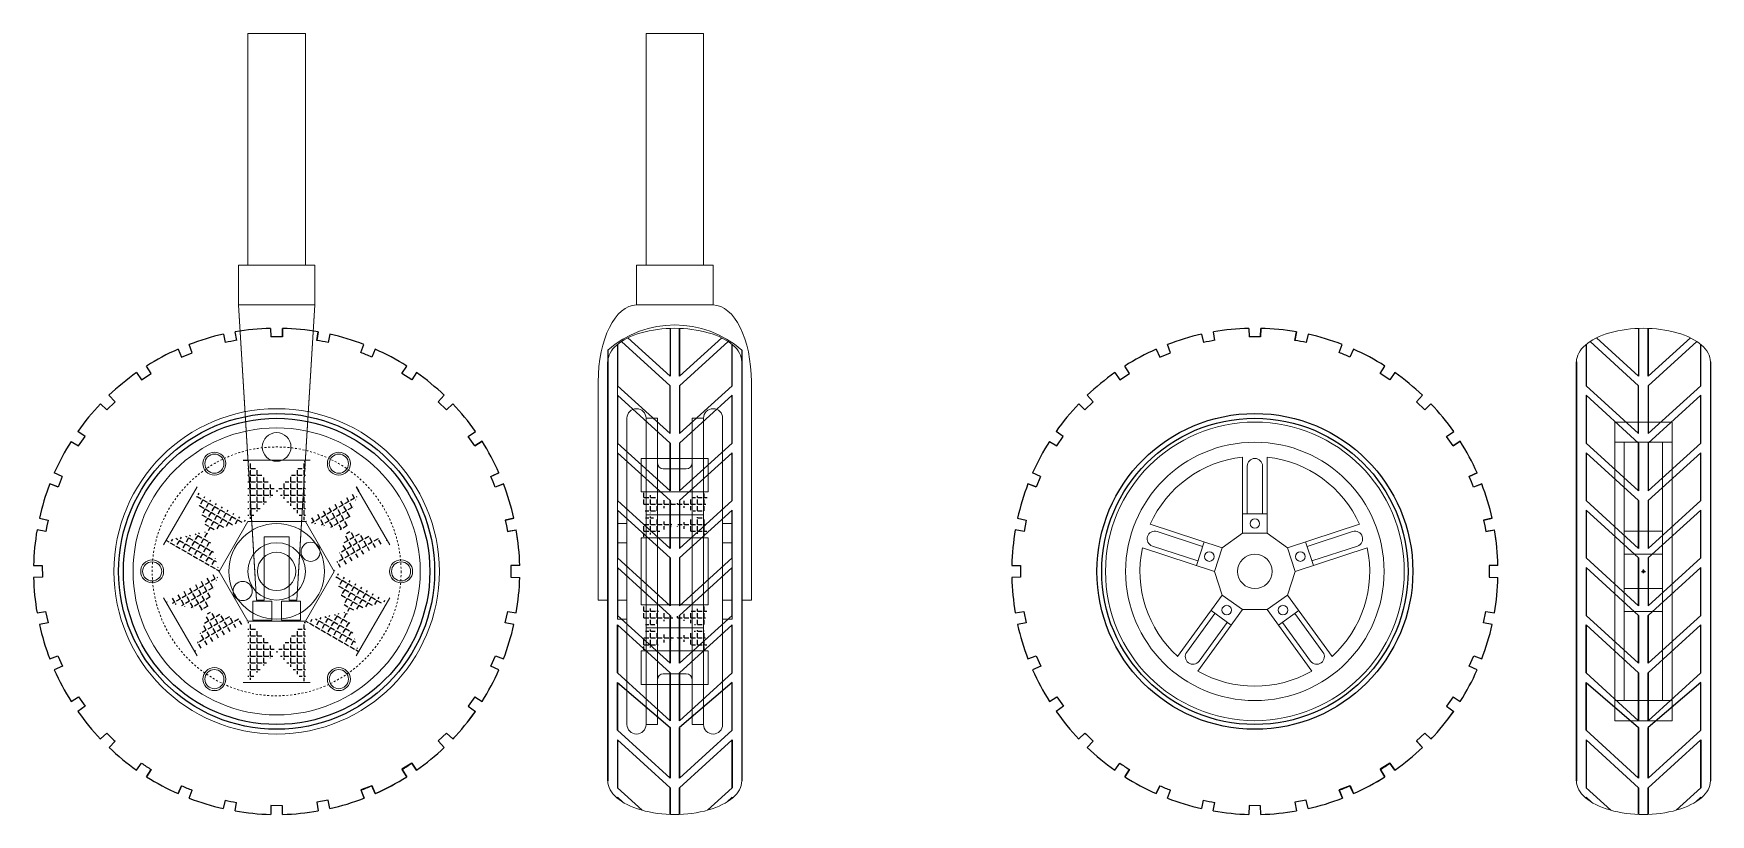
# Model space of a CAD drawing. Header units: millimetres. Extents: x 203 to 1079, y 539 to 947.
import ezdxf

# ---------------------------------------------------------------- set-up
doc = ezdxf.new("R2010")
doc.units = ezdxf.units.MM
doc.header["$PDMODE"] = 34
doc.header["$PDSIZE"] = 1
doc.linetypes.add('JIS_02_1.0', pattern=[2, 1, -1])
doc.layers.add('01_Contornos', color=7, linetype='Continuous', lineweight=20)
doc.layers.add('auxiliar', color=254, linetype='Continuous')
pattern_1 = [(0, (476.4316, 575.0365), (0, 3.4925), [2.54, -0.9525]), (90, (476.4316, 575.0365), (-3.4925, 2e-16), [2.54, -0.9525])]

msp = doc.modelspace()

# ---------------------------------------------------------------- hatches: boundary and pattern name
at = {"layer": 'auxiliar'}
h = msp.add_hatch(dxfattribs=at)
h.set_pattern_fill('ANGLE', color=256, scale=0.5)
h.set_pattern_definition([(0, (270.981, 436.655), (0, 3.4925), [2.54, -0.9525]), (90, (270.981, 436.655), (-3.4925, 2e-16), [2.54, -0.9525])])
edge = h.paths.add_edge_path()
edge.add_line((314.99, 723.81), (314.99, 691.7))
edge.add_line((344.99, 723.81), (344.99, 691.7))
h = msp.add_hatch(dxfattribs=at)
h.set_pattern_fill('ANGLE', color=256, scale=0.5, angle=240)
h.set_pattern_definition([(240, (198.1694, 478.6927), (3.024594, -1.74625), [2.54, -0.9525]), (330, (198.1694, 478.6927), (1.74625, 3.024594), [2.54, -0.9525])])
edge = h.paths.add_edge_path()
edge.add_line((287.18, 707.76), (314.99, 691.7))
edge.add_line((272.18, 681.78), (299.99, 665.72))
h = msp.add_hatch(dxfattribs=at)
h.set_pattern_fill('ANGLE', color=256, scale=0.5, angle=120)
h.set_pattern_definition([(120, (270.981, 436.655), (-3.024594, -1.74625), [2.54, -0.9525]), (210, (270.981, 436.655), (1.74625, -3.024594), [2.54, -0.9525])])
edge = h.paths.add_edge_path()
edge.add_line((372.8, 707.76), (344.99, 691.7))
edge.add_line((387.8, 681.78), (359.99, 665.72))
h = msp.add_hatch(dxfattribs=at)
h.set_pattern_fill('ANGLE', color=256, scale=0.5)
h.set_pattern_definition(pattern_1)
edge = h.paths.add_edge_path()
edge.add_line((520.44, 707.28), (522.94, 695.25))
edge.add_line((555.44, 707.28), (552.94, 695.25))
h = msp.add_hatch(dxfattribs=at)
h.set_pattern_fill('ANGLE', color=256, scale=0.5)
h.set_pattern_definition(pattern_1)
edge = h.paths.add_edge_path()
edge.add_line((522.94, 695.25), (520.44, 683.22))
edge.add_line((552.94, 695.25), (555.44, 683.22))
h = msp.add_hatch(dxfattribs=at)
h.set_pattern_fill('ANGLE', color=256, scale=0.5, angle=120)
h.set_pattern_definition([(120, (198.1694, 394.6172), (-3.024594, -1.74625), [2.54, -0.9525]), (210, (198.1694, 394.6172), (1.74625, -3.024594), [2.54, -0.9525])])
edge = h.paths.add_edge_path()
edge.add_line((299.99, 665.72), (272.18, 649.66))
edge.add_line((314.99, 639.74), (287.18, 623.68))
h = msp.add_hatch(dxfattribs=at)
h.set_pattern_fill('ANGLE', color=256, scale=0.5, angle=240)
h.set_pattern_definition([(240, (270.981, 436.655), (3.024594, -1.74625), [2.54, -0.9525]), (330, (270.981, 436.655), (1.74625, 3.024594), [2.54, -0.9525])])
edge = h.paths.add_edge_path()
edge.add_line((359.99, 665.72), (387.8, 649.66))
edge.add_line((344.99, 639.74), (372.8, 623.68))
h = msp.add_hatch(dxfattribs=at)
h.set_pattern_fill('ANGLE', color=256, scale=0.5)
h.set_pattern_definition(pattern_1)
edge = h.paths.add_edge_path()
edge.add_line((520.44, 648.22), (522.94, 636.19))
edge.add_line((555.44, 648.22), (552.94, 636.19))
h = msp.add_hatch(dxfattribs=at)
h.set_pattern_fill('ANGLE', color=256, scale=0.5)
h.set_pattern_definition([(0, (270.981, 352.5794), (0, 3.4925), [2.54, -0.9525]), (90, (270.981, 352.5794), (-3.4925, 2e-16), [2.54, -0.9525])])
edge = h.paths.add_edge_path()
edge.add_line((314.99, 639.74), (314.99, 607.63))
edge.add_line((344.99, 639.74), (344.99, 607.63))
h = msp.add_hatch(dxfattribs=at)
h.set_pattern_fill('ANGLE', color=256, scale=0.5)
h.set_pattern_definition(pattern_1)
edge = h.paths.add_edge_path()
edge.add_line((522.94, 636.19), (520.44, 624.16))
edge.add_line((552.94, 636.19), (555.44, 624.16))

# ---------------------------------------------------------------- linework, layer by layer
for p, q in [((302.16, 789.63), (303.15, 785.24)), ((309.14, 786.43), (308.37, 790.87)), ((326.87, 792.68), (326.98, 788.18)), ((333, 788.18), (333.11, 792.68)), ((333, 788.18), (333.11, 792.68)), ((333.11, 792.68), (333, 788.18)), ((350.93, 786.42), (351.7, 790.85)), ((351.7, 790.85), (350.93, 786.42)), ((350.93, 786.42), (351.7, 790.85)), ((357.82, 789.63), (356.83, 785.24)), ((535.44, 792.68), (535.44, 767.72)), ((540.44, 767.72), (540.44, 792.68)), ((540.44, 792.68), (540.44, 767.72)), ((813.07, 789.63), (814.06, 785.24)), ((820.04, 786.43), (819.27, 790.87)), ((837.78, 792.68), (837.89, 788.18)), ((843.9, 788.18), (844.01, 792.68)), ((843.9, 788.18), (844.01, 792.68)), ((844.01, 792.68), (843.9, 788.18)), ((861.84, 786.42), (862.61, 790.85)), ((862.61, 790.85), (861.84, 786.42)), ((861.84, 786.42), (862.61, 790.85)), ((868.72, 789.63), (867.74, 785.24)), ((1041.35, 792.68), (1041.35, 767.72)), ((1046.35, 767.72), (1046.35, 792.68)), ((1046.35, 792.68), (1046.35, 767.72)), ((278.52, 781.82), (280.35, 777.71)), ((280.35, 777.71), (285.96, 779.87)), ((285.96, 779.87), (284.28, 784.21)), ((373.99, 780.04), (375.61, 784.24)), ((381.46, 781.83), (379.63, 777.71)), ((502.94, 781.33), (502.94, 556.22)), ((507.94, 784.23), (507.94, 762.72)), ((507.94, 784.23), (507.94, 762.72)), ((535.44, 762.72), (510.06, 785.8)), ((535.44, 767.72), (513.44, 787.72)), ((540.44, 767.72), (562.44, 787.72)), ((565.83, 785.8), (540.44, 762.72)), ((567.94, 762.72), (567.94, 784.23)), ((572.94, 781.33), (572.94, 556.22)), ((789.43, 781.82), (791.25, 777.71)), ((791.25, 777.71), (796.86, 779.87)), ((796.86, 779.87), (795.19, 784.21)), ((884.9, 780.04), (886.52, 784.24)), ((892.36, 781.83), (890.54, 777.71)), ((1013.85, 784.23), (1013.85, 762.72)), ((1013.85, 784.23), (1013.85, 762.72)), ((1041.35, 762.72), (1015.96, 785.8)), ((1041.35, 767.72), (1019.35, 787.72)), ((1046.35, 767.72), (1068.35, 787.72)), ((1071.73, 785.8), (1046.35, 762.72)), ((1073.85, 762.72), (1073.85, 784.23)), ((264.53, 769.09), (262.05, 773.02)), ((395.45, 769.09), (397.93, 773.02)), ((502.94, 556.22), (502.94, 775.22)), ((775.44, 769.09), (772.95, 773.02)), ((906.35, 769.09), (908.84, 773.02)), ((1008.85, 556.22), (1008.85, 775.22)), ((1008.85, 775.22), (1008.85, 556.22)), ((1078.85, 775.22), (1078.85, 556.22)), ((256.86, 769.55), (259.45, 765.87)), ((259.45, 765.87), (264.53, 769.09)), ((400.53, 765.87), (395.45, 769.09)), ((403.12, 769.55), (400.53, 765.87)), ((507.94, 762.72), (535.44, 737.72)), ((535.44, 737.72), (535.44, 762.72)), ((540.44, 762.72), (540.44, 737.72)), ((540.44, 762.72), (540.44, 737.72)), ((540.44, 737.72), (567.94, 762.72)), ((767.77, 769.55), (770.36, 765.87)), ((770.36, 765.87), (775.44, 769.09)), ((911.43, 765.87), (906.35, 769.09)), ((914.02, 769.55), (911.43, 765.87)), ((1013.85, 762.72), (1041.35, 737.72)), ((1041.35, 737.72), (1041.35, 762.72)), ((1046.35, 762.72), (1046.35, 737.72)), ((1046.35, 762.72), (1046.35, 737.72)), ((1046.35, 737.72), (1073.85, 762.72)), ((238.01, 753.29), (241.27, 750.19)), ((241.27, 750.19), (245.62, 754.33)), ((245.62, 754.33), (242.42, 757.7)), ((414.36, 754.33), (417.56, 757.7)), ((418.71, 750.19), (414.36, 754.33)), ((421.97, 753.29), (418.71, 750.19)), ((507.94, 757.72), (507.94, 732.72)), ((535.44, 732.72), (507.94, 757.72)), ((507.94, 757.72), (507.94, 732.72)), ((567.94, 757.72), (540.44, 732.72)), ((567.94, 732.72), (567.94, 757.72)), ((748.92, 753.29), (752.18, 750.19)), ((752.18, 750.19), (756.53, 754.33)), ((756.53, 754.33), (753.32, 757.7)), ((925.26, 754.33), (928.47, 757.7)), ((929.62, 750.19), (925.26, 754.33)), ((932.88, 753.29), (929.62, 750.19)), ((1013.85, 757.72), (1013.85, 732.72)), ((1041.35, 732.72), (1013.85, 757.72)), ((1013.85, 757.72), (1013.85, 732.72)), ((1073.85, 757.72), (1046.35, 732.72)), ((1073.85, 732.72), (1073.85, 757.72)), ((229.96, 736.17), (226.16, 738.85)), ((226.5, 731.26), (229.96, 736.17)), ((430.02, 736.17), (433.82, 738.85)), ((433.49, 731.26), (430.02, 736.17)), ((740.86, 736.17), (737.06, 738.85)), ((737.4, 731.26), (740.86, 736.17)), ((940.93, 736.17), (944.73, 738.85)), ((944.39, 731.26), (940.93, 736.17)), ((222.69, 733.66), (226.5, 731.26)), ((437.29, 733.67), (433.49, 731.26)), ((433.51, 731.27), (437.29, 733.67)), ((507.94, 732.72), (535.44, 707.72)), ((507.94, 727.72), (507.94, 702.72)), ((535.44, 702.72), (507.94, 727.72)), ((507.94, 727.72), (507.94, 702.72)), ((535.44, 732.72), (535.44, 707.72)), ((535.44, 707.72), (535.44, 732.72)), ((540.44, 732.72), (540.44, 707.72)), ((540.44, 732.72), (540.44, 707.72)), ((540.44, 707.72), (567.94, 732.72)), ((567.94, 727.72), (540.44, 702.72)), ((567.94, 702.72), (567.94, 727.72)), ((733.6, 733.66), (737.4, 731.26)), ((948.19, 733.67), (944.39, 731.26)), ((944.41, 731.27), (948.19, 733.67)), ((1013.85, 732.72), (1041.35, 707.72)), ((1013.85, 727.72), (1013.85, 702.72)), ((1041.35, 702.72), (1013.85, 727.72)), ((1013.85, 727.72), (1013.85, 702.72)), ((1041.35, 732.72), (1041.35, 707.72)), ((1041.35, 707.72), (1041.35, 732.72)), ((1046.35, 732.72), (1046.35, 707.72)), ((1046.35, 732.72), (1046.35, 707.72)), ((1046.35, 707.72), (1073.85, 732.72)), ((1073.85, 727.72), (1046.35, 702.72)), ((1073.85, 702.72), (1073.85, 727.72)), ((215.84, 709.75), (211.5, 711.42)), ((215.7, 709.81), (211.5, 711.42)), ((218, 715.36), (213.89, 717.18)), ((218, 715.36), (215.84, 709.75)), ((441.85, 715.3), (446.1, 717.19)), ((443.06, 712.56), (441.85, 715.3)), ((446.1, 717.19), (441.98, 715.36)), ((444.14, 709.76), (443.06, 712.56)), ((448.48, 711.43), (444.14, 709.76)), ((444.28, 709.81), (448.48, 711.43)), ((726.74, 709.75), (722.41, 711.42)), ((726.61, 709.81), (722.41, 711.42)), ((728.91, 715.36), (724.79, 717.18)), ((728.91, 715.36), (726.74, 709.75)), ((952.75, 715.3), (957, 717.19)), ((953.97, 712.56), (952.75, 715.3)), ((957, 717.19), (952.89, 715.36)), ((955.05, 709.76), (953.97, 712.56)), ((959.39, 711.43), (955.05, 709.76)), ((955.19, 709.81), (959.39, 711.43)), ((507.94, 702.72), (535.44, 677.72)), ((535.44, 702.72), (535.44, 677.72)), ((535.44, 677.72), (535.44, 702.72)), ((540.44, 702.72), (540.44, 677.72)), ((540.44, 702.72), (540.44, 677.72)), ((540.44, 677.72), (567.94, 702.72)), ((1013.85, 702.72), (1041.35, 677.72)), ((1041.35, 702.72), (1041.35, 677.72)), ((1041.35, 677.72), (1041.35, 702.72)), ((1046.35, 702.72), (1046.35, 677.72)), ((1046.35, 702.72), (1046.35, 677.72)), ((1046.35, 677.72), (1073.85, 702.72)), ((206.08, 693.54), (210.47, 692.56)), ((206.08, 693.54), (210.61, 692.53)), ((210.61, 692.53), (209.95, 689.59)), ((453.91, 693.55), (449.37, 692.53)), ((449.37, 692.53), (450.03, 689.6)), ((449.51, 692.56), (453.91, 693.55)), ((507.94, 697.72), (507.94, 672.72)), ((535.44, 672.72), (507.94, 697.72)), ((507.94, 697.72), (507.94, 672.72)), ((567.94, 697.72), (540.44, 672.72)), ((567.94, 672.72), (567.94, 697.72)), ((716.98, 693.54), (721.37, 692.56)), ((716.98, 693.54), (721.52, 692.53)), ((721.52, 692.53), (720.86, 689.59)), ((964.81, 693.55), (960.28, 692.53)), ((960.28, 692.53), (960.94, 689.6)), ((960.42, 692.56), (964.81, 693.55)), ((1013.85, 697.72), (1013.85, 672.72)), ((1041.35, 672.72), (1013.85, 697.72)), ((1013.85, 697.72), (1013.85, 672.72)), ((1073.85, 697.72), (1046.35, 672.72)), ((1073.85, 672.72), (1073.85, 697.72)), ((209.44, 686.64), (204.86, 687.43)), ((209.95, 689.59), (209.44, 686.64)), ((450.03, 689.6), (450.54, 686.64)), ((450.54, 686.64), (455.12, 687.43)), ((450.69, 686.66), (455.12, 687.43)), ((720.35, 686.64), (715.77, 687.43)), ((720.86, 689.59), (720.35, 686.64)), ((960.94, 689.6), (961.45, 686.64)), ((961.45, 686.64), (966.03, 687.43)), ((961.59, 686.66), (966.03, 687.43)), ((203.03, 668.83), (207.53, 668.72)), ((207.53, 668.72), (207.68, 662.72)), ((456.95, 668.84), (452.31, 668.72)), ((452.31, 668.72), (452.38, 665.72)), ((452.38, 665.72), (452.31, 662.72)), ((456.95, 668.84), (452.45, 668.73)), ((507.94, 672.72), (535.44, 647.72)), ((507.94, 667.72), (507.94, 642.72)), ((535.44, 642.72), (507.94, 667.72)), ((507.94, 667.72), (507.94, 642.72)), ((535.44, 672.72), (535.44, 647.72)), ((535.44, 647.72), (535.44, 672.72)), ((540.44, 672.72), (540.44, 647.72)), ((540.44, 672.72), (540.44, 647.72)), ((540.44, 647.72), (567.94, 672.72)), ((567.94, 667.72), (540.44, 642.72)), ((567.94, 642.72), (567.94, 667.72)), ((713.94, 668.83), (718.43, 668.72)), ((718.43, 668.72), (718.58, 662.72)), ((967.86, 668.84), (963.21, 668.72)), ((963.21, 668.72), (963.29, 665.72)), ((963.29, 665.72), (963.21, 662.72)), ((967.86, 668.84), (963.36, 668.73)), ((1013.85, 672.72), (1041.35, 647.72)), ((1013.85, 667.72), (1013.85, 642.72)), ((1041.35, 642.72), (1013.85, 667.72)), ((1013.85, 667.72), (1013.85, 642.72)), ((1041.35, 672.72), (1041.35, 647.72)), ((1041.35, 647.72), (1041.35, 672.72)), ((1046.35, 672.72), (1046.35, 647.72)), ((1046.35, 672.72), (1046.35, 647.72)), ((1046.35, 647.72), (1073.85, 672.72)), ((1073.85, 667.72), (1046.35, 642.72)), ((1073.85, 642.72), (1073.85, 667.72)), ((207.68, 662.72), (203.03, 662.6)), ((452.31, 662.72), (456.95, 662.6)), ((718.58, 662.72), (713.94, 662.6)), ((963.21, 662.72), (967.86, 662.6)), ((204.86, 644.01), (209.3, 644.78)), ((209.3, 644.78), (210.61, 638.91)), ((449.37, 638.91), (450.69, 644.78)), ((450.69, 644.78), (455.12, 644.01)), ((507.94, 642.72), (535.44, 617.72)), ((535.44, 617.72), (535.44, 642.72)), ((535.44, 642.72), (535.44, 617.72)), ((535.44, 617.72), (535.44, 642.72)), ((540.44, 642.72), (540.44, 617.72)), ((540.44, 617.72), (567.94, 642.72)), ((540.44, 642.72), (540.44, 617.72)), ((540.44, 617.72), (540.44, 642.72)), ((715.77, 644.01), (720.2, 644.78)), ((720.2, 644.78), (721.52, 638.91)), ((960.28, 638.91), (961.59, 644.78)), ((961.59, 644.78), (966.03, 644.01)), ((1013.85, 642.72), (1041.35, 617.72)), ((1041.35, 617.72), (1041.35, 642.72)), ((1041.35, 642.72), (1041.35, 617.72)), ((1041.35, 617.72), (1041.35, 642.72)), ((1046.35, 642.72), (1046.35, 617.72)), ((1046.35, 617.72), (1073.85, 642.72)), ((1046.35, 642.72), (1046.35, 617.72)), ((1046.35, 617.72), (1046.35, 642.72)), ((210.61, 638.91), (206.08, 637.89)), ((453.91, 637.9), (449.37, 638.91)), ((507.94, 612.72), (507.94, 637.72)), ((507.94, 637.72), (507.94, 612.72)), ((535.44, 612.72), (507.94, 637.72)), ((507.94, 637.72), (507.94, 637.72)), ((567.94, 637.72), (540.44, 612.72)), ((567.94, 612.72), (567.94, 637.72)), ((567.94, 637.72), (567.94, 637.72)), ((721.52, 638.91), (716.98, 637.89)), ((964.81, 637.9), (960.28, 638.91)), ((1013.85, 612.72), (1013.85, 637.72)), ((1013.85, 637.72), (1013.85, 612.72)), ((1041.35, 612.72), (1013.85, 637.72)), ((1013.85, 637.72), (1013.85, 637.72)), ((1073.85, 637.72), (1046.35, 612.72)), ((1073.85, 612.72), (1073.85, 637.72)), ((1073.85, 637.72), (1073.85, 637.72)), ((211.5, 620.01), (215.7, 621.63)), ((218.14, 616.14), (213.89, 614.25)), ((215.7, 621.63), (218.14, 616.14)), ((441.85, 616.14), (444.28, 621.63)), ((446.1, 614.26), (441.85, 616.14)), ((444.28, 621.63), (448.48, 620.01)), ((722.41, 620.01), (726.61, 621.63)), ((729.04, 616.14), (724.79, 614.25)), ((726.61, 621.63), (729.04, 616.14)), ((952.75, 616.14), (955.19, 621.63)), ((957, 614.26), (952.75, 616.14)), ((955.19, 621.63), (959.39, 620.01)), ((507.94, 612.72), (535.44, 587.72)), ((507.94, 582.72), (507.94, 607.72)), ((507.94, 607.72), (507.94, 582.72)), ((507.94, 607.72), (535.44, 584.11)), ((535.44, 587.72), (535.44, 612.72)), ((535.44, 612.72), (535.44, 587.72)), ((540.44, 587.72), (540.44, 612.72)), ((540.44, 612.72), (540.44, 587.72)), ((540.44, 587.72), (567.94, 612.72)), ((567.94, 607.72), (540.44, 584.11)), ((567.94, 582.72), (567.94, 607.72)), ((1013.85, 612.72), (1041.35, 587.72)), ((1013.85, 582.72), (1013.85, 607.72)), ((1013.85, 607.72), (1013.85, 582.72)), ((1013.85, 607.72), (1041.35, 584.11)), ((1041.35, 587.72), (1041.35, 612.72)), ((1041.35, 612.72), (1041.35, 587.72)), ((1046.35, 587.72), (1046.35, 612.72)), ((1046.35, 612.72), (1046.35, 587.72)), ((1046.35, 587.72), (1073.85, 612.72)), ((1073.85, 607.72), (1046.35, 584.11)), ((1073.85, 582.72), (1073.85, 607.72)), ((222.7, 597.77), (226.5, 600.18)), ((226.5, 600.18), (229.96, 595.27)), ((433.49, 600.18), (430.03, 595.27)), ((433.49, 600.18), (437.29, 597.78)), ((733.6, 597.77), (737.4, 600.18)), ((737.4, 600.18), (740.87, 595.27)), ((944.39, 600.18), (940.93, 595.27)), ((944.39, 600.18), (948.2, 597.78)), ((229.96, 595.27), (226.16, 592.59)), ((430.03, 595.27), (433.83, 592.59)), ((740.87, 595.27), (737.07, 592.59)), ((940.93, 595.27), (944.73, 592.59)), ((238.01, 578.15), (241.27, 581.25)), ((418.71, 581.25), (414.36, 577.11)), ((418.71, 581.25), (418.71, 581.25)), ((418.71, 581.25), (421.97, 578.15)), ((421.97, 578.15), (418.71, 581.25)), ((507.94, 582.72), (535.44, 557.72)), ((535.44, 582.72), (535.44, 584.11)), ((535.44, 584.11), (535.44, 557.72)), ((535.44, 557.72), (535.44, 584.11)), ((535.44, 584.11), (535.44, 580.5)), ((535.44, 557.72), (535.44, 582.72)), ((540.44, 584.11), (540.44, 557.72)), ((540.44, 584.11), (540.44, 557.72)), ((540.44, 582.72), (540.44, 584.11)), ((540.44, 584.11), (540.44, 580.5)), ((540.44, 557.72), (567.94, 582.72)), ((540.44, 557.72), (540.44, 582.72)), ((748.92, 578.15), (752.18, 581.25)), ((929.62, 581.25), (925.27, 577.11)), ((929.62, 581.25), (929.62, 581.25)), ((929.62, 581.25), (932.88, 578.15)), ((932.88, 578.15), (929.62, 581.25)), ((1013.85, 582.72), (1041.35, 557.72)), ((1041.35, 582.72), (1041.35, 584.11)), ((1041.35, 584.11), (1041.35, 557.72)), ((1041.35, 557.72), (1041.35, 584.11)), ((1041.35, 584.11), (1041.35, 580.5)), ((1041.35, 557.72), (1041.35, 582.72)), ((1046.35, 584.11), (1046.35, 557.72)), ((1046.35, 584.11), (1046.35, 557.72)), ((1046.35, 582.72), (1046.35, 584.11)), ((1046.35, 584.11), (1046.35, 580.5)), ((1046.35, 557.72), (1073.85, 582.72)), ((1046.35, 557.72), (1046.35, 582.72)), ((245.59, 576.94), (242.49, 573.68)), ((414.36, 577.11), (417.57, 573.74)), ((414.36, 577.11), (417.56, 573.74)), ((417.57, 573.74), (414.46, 577)), ((414.46, 577), (417.57, 573.74)), ((507.94, 577.72), (507.94, 552.72)), ((507.94, 577.72), (535.44, 552.72)), ((507.94, 577.72), (507.94, 552.72)), ((507.94, 577.72), (507.94, 552.72)), ((567.94, 577.72), (540.44, 552.72)), ((567.94, 552.72), (567.94, 577.72)), ((567.94, 577.72), (567.94, 552.72)), ((756.49, 576.94), (753.39, 573.68)), ((925.27, 577.11), (928.47, 573.74)), ((925.27, 577.11), (928.47, 573.74)), ((928.47, 573.74), (925.37, 577)), ((925.37, 577), (928.47, 573.74)), ((1013.85, 577.72), (1013.85, 552.72)), ((1013.85, 577.72), (1041.35, 552.72)), ((1013.85, 577.72), (1013.85, 552.72)), ((1013.85, 577.72), (1013.85, 552.72)), ((1073.85, 577.72), (1046.35, 552.72)), ((1073.85, 552.72), (1073.85, 577.72)), ((1073.85, 577.72), (1073.85, 552.72)), ((256.87, 561.89), (259.46, 565.56)), ((264.46, 562.22), (262.05, 558.42)), ((264.46, 562.22), (262.05, 558.42)), ((262.05, 558.42), (264.46, 562.22)), ((400.53, 565.57), (395.45, 562.35)), ((395.45, 562.35), (397.94, 558.42)), ((397.94, 558.42), (395.53, 562.23)), ((400.53, 565.57), (403.12, 561.89)), ((400.53, 565.57), (403.12, 561.89)), ((403.12, 561.89), (400.53, 565.57)), ((403.12, 561.89), (400.53, 565.57)), ((767.77, 561.89), (770.36, 565.56)), ((775.36, 562.22), (772.95, 558.42)), ((775.36, 562.22), (772.95, 558.42)), ((772.95, 558.42), (775.36, 562.22)), ((911.44, 565.57), (906.36, 562.35)), ((906.36, 562.35), (908.84, 558.42)), ((908.84, 558.42), (906.44, 562.23)), ((911.44, 565.57), (914.03, 561.89)), ((911.44, 565.57), (914.03, 561.89)), ((914.03, 561.89), (911.44, 565.57)), ((914.03, 561.89), (911.44, 565.57)), ((280.35, 553.73), (278.53, 549.61)), ((278.53, 549.61), (280.35, 553.73)), ((280.35, 553.73), (278.53, 549.61)), ((379.64, 553.73), (374.03, 551.57)), ((381.46, 549.62), (379.64, 553.73)), ((379.72, 553.77), (381.54, 549.65)), ((520.91, 540.93), (507.94, 552.72)), ((535.44, 552.72), (535.44, 538.76)), ((535.44, 552.72), (535.44, 538.76)), ((535.44, 552.72), (535.44, 538.76)), ((535.44, 538.76), (535.44, 552.72)), ((540.44, 552.72), (540.44, 538.76)), ((540.44, 552.72), (540.44, 538.76)), ((540.44, 552.72), (540.44, 538.76)), ((540.44, 538.76), (540.44, 552.72)), ((554.98, 540.93), (567.94, 552.72)), ((791.26, 553.73), (789.43, 549.61)), ((789.43, 549.61), (791.26, 553.73)), ((791.26, 553.73), (789.43, 549.61)), ((890.54, 553.73), (884.93, 551.57)), ((892.36, 549.62), (890.54, 553.73)), ((890.62, 553.77), (892.45, 549.65)), ((1026.81, 540.93), (1013.85, 552.72)), ((1041.35, 552.72), (1041.35, 538.76)), ((1041.35, 552.72), (1041.35, 538.76)), ((1041.35, 552.72), (1041.35, 538.76)), ((1041.35, 538.76), (1041.35, 552.72)), ((1046.35, 552.72), (1046.35, 538.76)), ((1046.35, 552.72), (1046.35, 538.76)), ((1046.35, 552.72), (1046.35, 538.76)), ((1046.35, 538.76), (1046.35, 552.72)), ((1060.88, 540.93), (1073.85, 552.72)), ((284.29, 547.23), (285.91, 551.43)), ((303.07, 546.22), (302.08, 541.83)), ((308.28, 540.59), (309.05, 545.02)), ((326.99, 543.4), (326.88, 538.76)), ((333, 543.26), (326.99, 543.4)), ((333.11, 538.76), (333, 543.26)), ((356.83, 546.2), (350.91, 545.17)), ((350.91, 545.17), (351.71, 540.59)), ((357.82, 541.81), (356.83, 546.2)), ((374.03, 551.57), (375.7, 547.23)), ((375.7, 547.23), (374.08, 551.43)), ((510.63, 545.28), (507.94, 547.72)), ((507.94, 547.72), (507.94, 547.21)), ((507.94, 547.21), (507.94, 547.72)), ((565.25, 545.28), (567.94, 547.72)), ((567.94, 547.72), (567.94, 547.21)), ((795.19, 547.23), (796.81, 551.43)), ((813.97, 546.22), (812.98, 541.83)), ((819.19, 540.59), (819.96, 545.02)), ((837.9, 543.4), (837.78, 538.76)), ((843.91, 543.26), (837.9, 543.4)), ((844.02, 538.76), (843.91, 543.26)), ((867.74, 546.2), (861.82, 545.17)), ((861.82, 545.17), (862.61, 540.59)), ((868.73, 541.81), (867.74, 546.2)), ((884.93, 551.57), (886.61, 547.23)), ((886.61, 547.23), (884.99, 551.43)), ((1016.53, 545.28), (1013.85, 547.72)), ((1013.85, 547.72), (1013.85, 547.21)), ((1013.85, 547.21), (1013.85, 547.72)), ((1071.16, 545.28), (1073.85, 547.72)), ((1073.85, 547.72), (1073.85, 547.21))]:
    msp.add_line(p, q)
for centre, radius in [((329.99, 665.72), 82.5), ((329.99, 665.72), 80), ((840.9, 665.72), 82.5), ((840.9, 665.72), 80)]:
    msp.add_circle(centre, radius)
for centre, radius, start, end in [((329.99, 665.72), 127, 102.6571, 111.0946), ((329.99, 665.72), 127, 91.4071, 99.80276), ((329.99, 665.72), 127, 80.1571, 88.5946), ((329.99, 665.72), 127, 80.1571, 88.5946), ((329.99, 665.72), 127, 68.94894, 77.3446), ((840.9, 665.72), 127, 102.6571, 111.0946), ((840.9, 665.72), 127, 91.4071, 99.80276), ((840.9, 665.72), 127, 80.1571, 88.5946), ((840.9, 665.72), 127, 80.1571, 88.5946), ((840.9, 665.72), 127, 68.94894, 77.3446), ((329.99, 665.72), 127, 113.9071, 122.3446), ((329.99, 665.72), 122.5, 99.80276, 102.6571), ((329.99, 665.72), 122.5, 88.5946, 91.4071), ((329.99, 665.72), 122.5, 77.3446, 80.1571), ((329.99, 665.72), 122.5, 66.0946, 68.94894), ((329.99, 665.72), 127, 57.6571, 66.0946), ((840.9, 665.72), 127, 113.9071, 122.3446), ((840.9, 665.72), 122.5, 99.80276, 102.6571), ((840.9, 665.72), 122.5, 88.5946, 91.4071), ((840.9, 665.72), 122.5, 77.3446, 80.1571), ((840.9, 665.72), 122.5, 66.0946, 68.94894), ((840.9, 665.72), 127, 57.6571, 66.0946), ((329.99, 665.72), 127, 125.1571, 133.5946), ((329.99, 665.72), 127, 46.4071, 54.8446), ((840.9, 665.72), 127, 125.1571, 133.5946), ((840.9, 665.72), 127, 46.4071, 54.8446), ((329.99, 665.72), 127, 136.4071, 144.8446), ((329.99, 665.72), 127, 35.1571, 43.5946), ((840.9, 665.72), 127, 136.4071, 144.8446), ((840.9, 665.72), 127, 35.1571, 43.5946), ((329.99, 665.72), 127, 147.6571, 156.0946), ((329.99, 665.72), 127, 23.90741, 32.34491), ((329.99, 665.72), 127, 23.9071, 32.3446), ((840.9, 665.72), 127, 147.6571, 156.0946), ((840.9, 665.72), 127, 23.90741, 32.34491), ((840.9, 665.72), 127, 23.9071, 32.3446), ((329.99, 665.72), 127, 158.9071, 167.3446), ((329.99, 665.72), 127, 158.9071, 167.3446), ((329.99, 665.72), 127, 12.65741, 21.09491), ((329.99, 665.72), 127, 12.6571, 21.0946), ((840.9, 665.72), 127, 158.9071, 167.3446), ((840.9, 665.72), 127, 158.9071, 167.3446), ((840.9, 665.72), 127, 12.65741, 21.09491), ((840.9, 665.72), 127, 12.6571, 21.0946), ((329.99, 665.72), 127, 170.1571, 178.5946), ((329.99, 665.72), 127, 1.4071, 9.8446), ((329.99, 665.72), 127, 1.40741, 9.84491), ((840.9, 665.72), 127, 170.1571, 178.5946), ((840.9, 665.72), 127, 1.4071, 9.8446), ((840.9, 665.72), 127, 1.40741, 9.84491), ((329.99, 665.72), 127, 181.4071, 189.8446), ((329.99, 665.72), 127, 350.15741, 358.59491), ((840.9, 665.72), 127, 181.4071, 189.8446), ((840.9, 665.72), 127, 350.15741, 358.59491), ((329.99, 665.72), 127, 192.6571, 201.0946), ((329.99, 665.72), 127, 338.90741, 347.34491), ((840.9, 665.72), 127, 192.6571, 201.0946), ((840.9, 665.72), 127, 338.90741, 347.34491), ((329.99, 665.72), 127, 203.9071, 212.3446), ((329.99, 665.72), 127, 327.65741, 336.09491), ((840.9, 665.72), 127, 203.9071, 212.3446), ((840.9, 665.72), 127, 327.65741, 336.09491), ((329.99, 665.72), 127, 215.1571, 223.5946), ((329.99, 665.72), 127, 316.4071, 324.8446), ((329.99, 665.72), 127, 316.40741, 324.80307), ((840.9, 665.72), 127, 215.1571, 223.5946), ((840.9, 665.72), 127, 316.4071, 324.8446), ((840.9, 665.72), 127, 316.40741, 324.80307), ((329.99, 665.72), 122.5, 223.5946, 226.44893), ((840.9, 665.72), 122.5, 223.5946, 226.44893), ((329.99, 665.72), 127, 226.44893, 234.8446), ((329.99, 665.72), 127, 305.15741, 313.59491), ((329.99, 665.72), 127, 305.15741, 313.59491), ((329.99, 665.72), 127, 305.1571, 313.5946), ((840.9, 665.72), 127, 226.44893, 234.8446), ((840.9, 665.72), 127, 305.15741, 313.59491), ((840.9, 665.72), 127, 305.15741, 313.59491), ((840.9, 665.72), 127, 305.1571, 313.5946), ((329.99, 665.72), 122.5, 234.8446, 237.6571), ((329.99, 665.72), 122.5, 302.34491, 305.15741), ((840.9, 665.72), 122.5, 234.8446, 237.6571), ((840.9, 665.72), 122.5, 302.34491, 305.15741), ((329.99, 665.72), 127, 237.6571, 246.0946), ((329.99, 665.72), 127, 237.6571, 246.0946), ((329.99, 665.72), 122.5, 246.0946, 248.9071), ((329.99, 665.72), 122.5, 291.09491, 293.94925), ((329.99, 665.72), 127, 293.9071, 302.3446), ((329.99, 665.72), 127, 293.94925, 302.34491), ((840.9, 665.72), 127, 237.6571, 246.0946), ((840.9, 665.72), 127, 237.6571, 246.0946), ((840.9, 665.72), 122.5, 246.0946, 248.9071), ((840.9, 665.72), 122.5, 291.09491, 293.94925), ((840.9, 665.72), 127, 293.9071, 302.3446), ((840.9, 665.72), 127, 293.94925, 302.34491), ((329.99, 665.72), 127, 248.9071, 257.30276), ((329.99, 665.72), 122.5, 257.30276, 260.1571), ((329.99, 665.72), 127, 282.65741, 291.09491), ((329.99, 665.72), 127, 282.6571, 291.0946), ((840.9, 665.72), 127, 248.9071, 257.30276), ((840.9, 665.72), 122.5, 257.30276, 260.1571), ((840.9, 665.72), 127, 282.65741, 291.09491), ((840.9, 665.72), 127, 282.6571, 291.0946), ((329.99, 665.72), 127, 260.1571, 268.5946), ((329.99, 665.72), 127, 271.4071, 279.8446), ((840.9, 665.72), 127, 260.1571, 268.5946), ((840.9, 665.72), 127, 271.4071, 279.8446)]:
    msp.add_arc(centre, radius, start, end)
msp.add_point((1043.85, 665.72))
at = {"layer": '01_Contornos'}
for p, q in [((314.99, 825.72), (314.99, 946.72)), ((314.99, 946.72), (344.99, 946.72)), ((344.99, 825.72), (344.99, 946.72)), ((552.94, 946.72), (522.94, 946.72)), ((522.94, 946.72), (522.94, 825.72)), ((552.94, 946.72), (552.94, 825.72)), ((309.99, 825.72), (349.99, 825.72)), ((309.99, 804.9), (309.99, 825.72)), ((309.99, 804.9), (309.99, 825.72)), ((309.99, 825.72), (349.99, 825.72)), ((349.99, 804.9), (349.99, 825.72)), ((349.99, 804.9), (349.99, 825.72)), ((517.94, 825.72), (557.94, 825.72)), ((517.94, 825.72), (517.94, 804.9)), ((557.94, 825.72), (557.94, 804.9)), ((309.99, 804.9), (349.99, 804.9)), ((319.49, 650.72), (309.99, 804.9)), ((309.99, 804.9), (349.99, 804.9)), ((318.75, 662.72), (309.99, 804.9)), ((340.49, 650.72), (349.99, 804.9)), ((341.23, 662.72), (349.99, 804.9)), ((517.94, 804.9), (557.94, 804.9)), ((497.94, 650.72), (497.94, 764.72)), ((502.94, 650.72), (502.94, 764.72)), ((502.94, 650.72), (502.94, 764.72)), ((507.94, 650.72), (507.94, 764.72)), ((572.94, 650.72), (572.94, 764.72)), ((577.94, 650.72), (577.94, 764.72)), ((512.94, 745.72), (512.94, 585.72)), ((522.94, 745.72), (522.94, 585.72)), ((522.94, 745.72), (528.94, 745.72)), ((528.94, 745.72), (528.94, 722.22)), ((546.94, 722.22), (546.94, 745.72)), ((546.94, 745.72), (552.94, 745.72)), ((552.94, 745.72), (552.94, 585.72)), ((562.94, 745.72), (562.94, 585.72)), ((1028.85, 587.72), (1028.85, 743.72)), ((1028.85, 743.72), (1058.85, 743.72)), ((1058.85, 743.72), (1058.85, 587.72)), ((312.49, 723.81), (347.49, 723.81)), ((520.44, 724.78), (520.44, 707.28)), ((555.44, 724.78), (520.44, 724.78)), ((528.94, 722.22), (528.94, 609.22)), ((531.94, 719.22), (543.94, 719.22)), ((546.94, 609.22), (546.94, 722.22)), ((555.44, 724.78), (555.44, 707.28)), ((834.4, 685.72), (834.4, 725.37)), ((836.9, 695.72), (836.9, 720.72)), ((844.9, 695.72), (844.9, 720.72)), ((847.4, 685.72), (847.4, 725.37)), ((288.43, 709.92), (270.93, 679.61)), ((371.55, 709.92), (389.05, 679.61)), ((520.44, 707.28), (555.44, 707.28)), ((522.94, 695.25), (552.94, 695.25)), ((834.4, 695.72), (847.4, 695.72)), ((314.99, 691.7), (299.99, 665.72)), ((314.99, 691.7), (344.99, 691.7)), ((323.49, 683.7), (336.49, 683.7)), ((323.49, 683.7), (323.49, 650.72)), ((323.49, 683.7), (336.49, 683.7)), ((323.49, 683.7), (323.49, 669.57)), ((336.49, 683.7), (336.49, 650.72)), ((336.49, 683.7), (336.49, 669.57)), ((359.99, 665.72), (344.99, 691.7)), ((507.94, 690.72), (512.94, 690.72)), ((507.94, 690.72), (507.94, 640.72)), ((520.44, 648.22), (520.44, 683.22)), ((520.44, 683.22), (555.44, 683.22)), ((555.44, 683.22), (555.44, 648.22)), ((567.94, 690.72), (562.94, 690.72)), ((567.94, 690.72), (567.94, 640.72)), ((823.88, 678.08), (786.18, 690.33)), ((813.6, 678.79), (789.83, 686.52)), ((857.91, 678.08), (895.62, 690.33)), ((868.19, 678.79), (891.97, 686.52)), ((507.94, 680.72), (512.94, 680.72)), ((567.94, 680.72), (562.94, 680.72)), ((819.87, 665.72), (782.16, 677.97)), ((811.13, 671.19), (787.35, 678.91)), ((810.36, 668.81), (814.37, 681.17)), ((861.93, 665.72), (899.63, 677.97)), ((867.42, 681.17), (871.44, 668.81)), ((870.66, 671.19), (894.44, 678.91)), ((299.99, 665.72), (314.99, 639.74)), ((344.99, 639.74), (359.99, 665.72)), ((270.93, 651.83), (288.43, 621.52)), ((319.49, 650.72), (319.17, 655.93)), ((323.49, 650.72), (319.49, 650.72)), ((323.1, 650.72), (319.49, 650.72)), ((336.49, 650.72), (340.49, 650.72)), ((340.72, 654.4), (340.81, 655.93)), ((389.05, 651.83), (371.55, 621.52)), ((497.94, 650.72), (502.94, 650.72)), ((507.94, 650.72), (512.94, 650.72)), ((555.44, 648.22), (520.44, 648.22)), ((567.94, 650.72), (562.94, 650.72)), ((572.94, 650.72), (577.94, 650.72)), ((823.88, 653.36), (800.58, 621.28)), ((857.91, 653.36), (881.21, 621.28)), ((314.99, 639.74), (344.99, 639.74)), ((507.94, 640.72), (512.94, 640.72)), ((567.94, 640.72), (562.94, 640.72)), ((820.03, 643.8), (805.33, 623.57)), ((834.4, 645.72), (811.1, 613.64)), ((828.52, 637.63), (818.01, 645.27)), ((847.4, 645.72), (870.7, 613.64)), ((863.79, 645.27), (853.27, 637.63)), ((861.77, 643.8), (876.46, 623.57)), ((522.94, 636.19), (552.94, 636.19)), ((826.5, 639.1), (811.81, 618.87)), ((855.29, 639.1), (869.99, 618.87)), ((520.44, 606.66), (520.44, 624.16)), ((520.44, 624.16), (555.44, 624.16)), ((555.44, 624.16), (555.44, 606.66)), ((347.49, 607.63), (312.49, 607.63)), ((555.44, 606.66), (520.44, 606.66)), ((528.94, 609.22), (528.94, 585.72)), ((543.94, 612.22), (531.94, 612.22)), ((546.94, 585.72), (546.94, 609.22)), ((1058.85, 587.72), (1028.85, 587.72)), ((528.94, 585.72), (522.94, 585.72)), ((552.94, 585.72), (546.94, 585.72))]:
    msp.add_line(p, q, dxfattribs=at)
at = {"layer": '01_Contornos', "ltscale": 0.3}
for p, q in [((1058.85, 733.22), (1028.85, 733.22)), ((1033.85, 733.22), (1033.85, 598.22)), ((1053.85, 733.22), (1053.85, 598.22)), ((1053.85, 686.75), (1033.85, 686.75)), ((1053.85, 674.72), (1033.85, 674.72)), ((1033.85, 656.72), (1053.85, 656.72)), ((1053.85, 644.69), (1033.85, 644.69)), ((1058.85, 598.22), (1028.85, 598.22))]:
    msp.add_line(p, q, dxfattribs=at)
at = {"layer": '01_Contornos'}
for points in [[(834.4, 685.72), (823.88, 678.08), (819.87, 665.72), (823.88, 653.36), (834.4, 645.72), (847.4, 645.72), (857.91, 653.36), (861.93, 665.72), (857.91, 678.08), (847.4, 685.72)], [(317.49, 640.23), (317.49, 645.23), (317.49, 650.23), (327.49, 650.23), (327.49, 640.23)], [(332.49, 640.23), (332.49, 650.23), (342.49, 650.23), (342.49, 645.23), (342.49, 640.23)]]:
    msp.add_lwpolyline(points, close=True, dxfattribs=at)
for centre, radius in [((329.99, 665.72), 85), ((329.99, 665.72), 75), ((329.99, 730.72), 7.5), ((840.9, 665.72), 78), ((297.49, 722.01), 6), ((297.49, 722.01), 5), ((362.49, 722.01), 6), ((362.49, 722.01), 5), ((840.9, 665.72), 67.5), ((840.9, 690.72), 2.5), ((329.99, 665.72), 25), ((329.99, 665.72), 15), ((329.99, 665.72), 15), ((329.99, 665.72), 10), ((347.74, 675.96), 5), ((817.12, 673.45), 2.5), ((840.9, 665.72), 9), ((864.67, 673.45), 2.5), ((264.99, 665.72), 6), ((264.99, 665.72), 5), ((394.99, 665.72), 6), ((394.99, 665.72), 5), ((312.25, 655.47), 5), ((826.2, 645.49), 2.5), ((855.59, 645.49), 2.5), ((297.49, 609.43), 6), ((297.49, 609.43), 5), ((362.49, 609.43), 6), ((362.49, 609.43), 5)]:
    msp.add_circle(centre, radius, dxfattribs=at)
at = {"layer": '01_Contornos', "linetype": 'JIS_02_1.0'}
msp.add_circle((329.99, 665.72), 65, dxfattribs=at)
at = {"layer": '01_Contornos'}
for centre, radius, start, end in [((537.94, 741.23), 53.23, 48.88693, 131.11307), ((517.94, 745.72), 5, 360, 180), ((557.94, 745.72), 5, 0, 180), ((531.94, 722.22), 3, 180, 270), ((543.94, 722.22), 3, 270, 0), ((840.9, 665.72), 60, 96.21771, 155.78229), ((840.9, 720.72), 4, 0, 180), ((840.9, 665.72), 60, 24.21771, 83.78229), ((788.59, 682.72), 4, 72, 252), ((893.21, 682.72), 4, 288, 108), ((840.9, 665.72), 60, 168.21771, 227.78229), ((840.9, 665.72), 60, 312.21771, 11.78229), ((808.57, 621.22), 4, 144, 324), ((873.23, 621.22), 4, 216, 36), ((840.9, 665.72), 60, 240.21771, 299.78229), ((531.94, 609.22), 3, 90, 180), ((543.94, 609.22), 3, 0, 90), ((517.94, 585.72), 5, 180, 0), ((557.94, 585.72), 5, 180, 0)]:
    msp.add_arc(centre, radius, start, end, dxfattribs=at)
for centre, major_axis, ratio, start_param, end_param in [((517.94, 764.72), (0, 40.18), 0.49773, 0, 1.570796), ((537.94, 775.22), (35, 0), 0.5, 6.283185, 9.424778), ((1043.85, 775.22), (35, 0), 0.5, 6.283185, 9.424778), ((537.94, 556.22), (-35, 0), 0.5, 6.283185, 9.424778), ((1043.85, 556.22), (-35, 0), 0.5, 6.283185, 9.424778)]:
    msp.add_ellipse(centre, major_axis=major_axis, ratio=ratio, start_param=start_param, end_param=end_param, dxfattribs=at)
at = {"layer": '01_Contornos', "extrusion": (0, 0, -1)}
msp.add_ellipse((557.94, 764.72), major_axis=(0, 40.18), ratio=0.49773, start_param=0, end_param=1.570796, dxfattribs=at)
at = {"layer": '01_Contornos'}
msp.add_point((1043.85, 665.72), dxfattribs=at)
at = {"layer": 'auxiliar'}
for p, q in [((312.49, 723.81), (314.99, 723.81)), ((371.55, 709.92), (372.8, 707.76))]:
    msp.add_line(p, q, dxfattribs=at)

doc.saveas('drawing.dxf')
